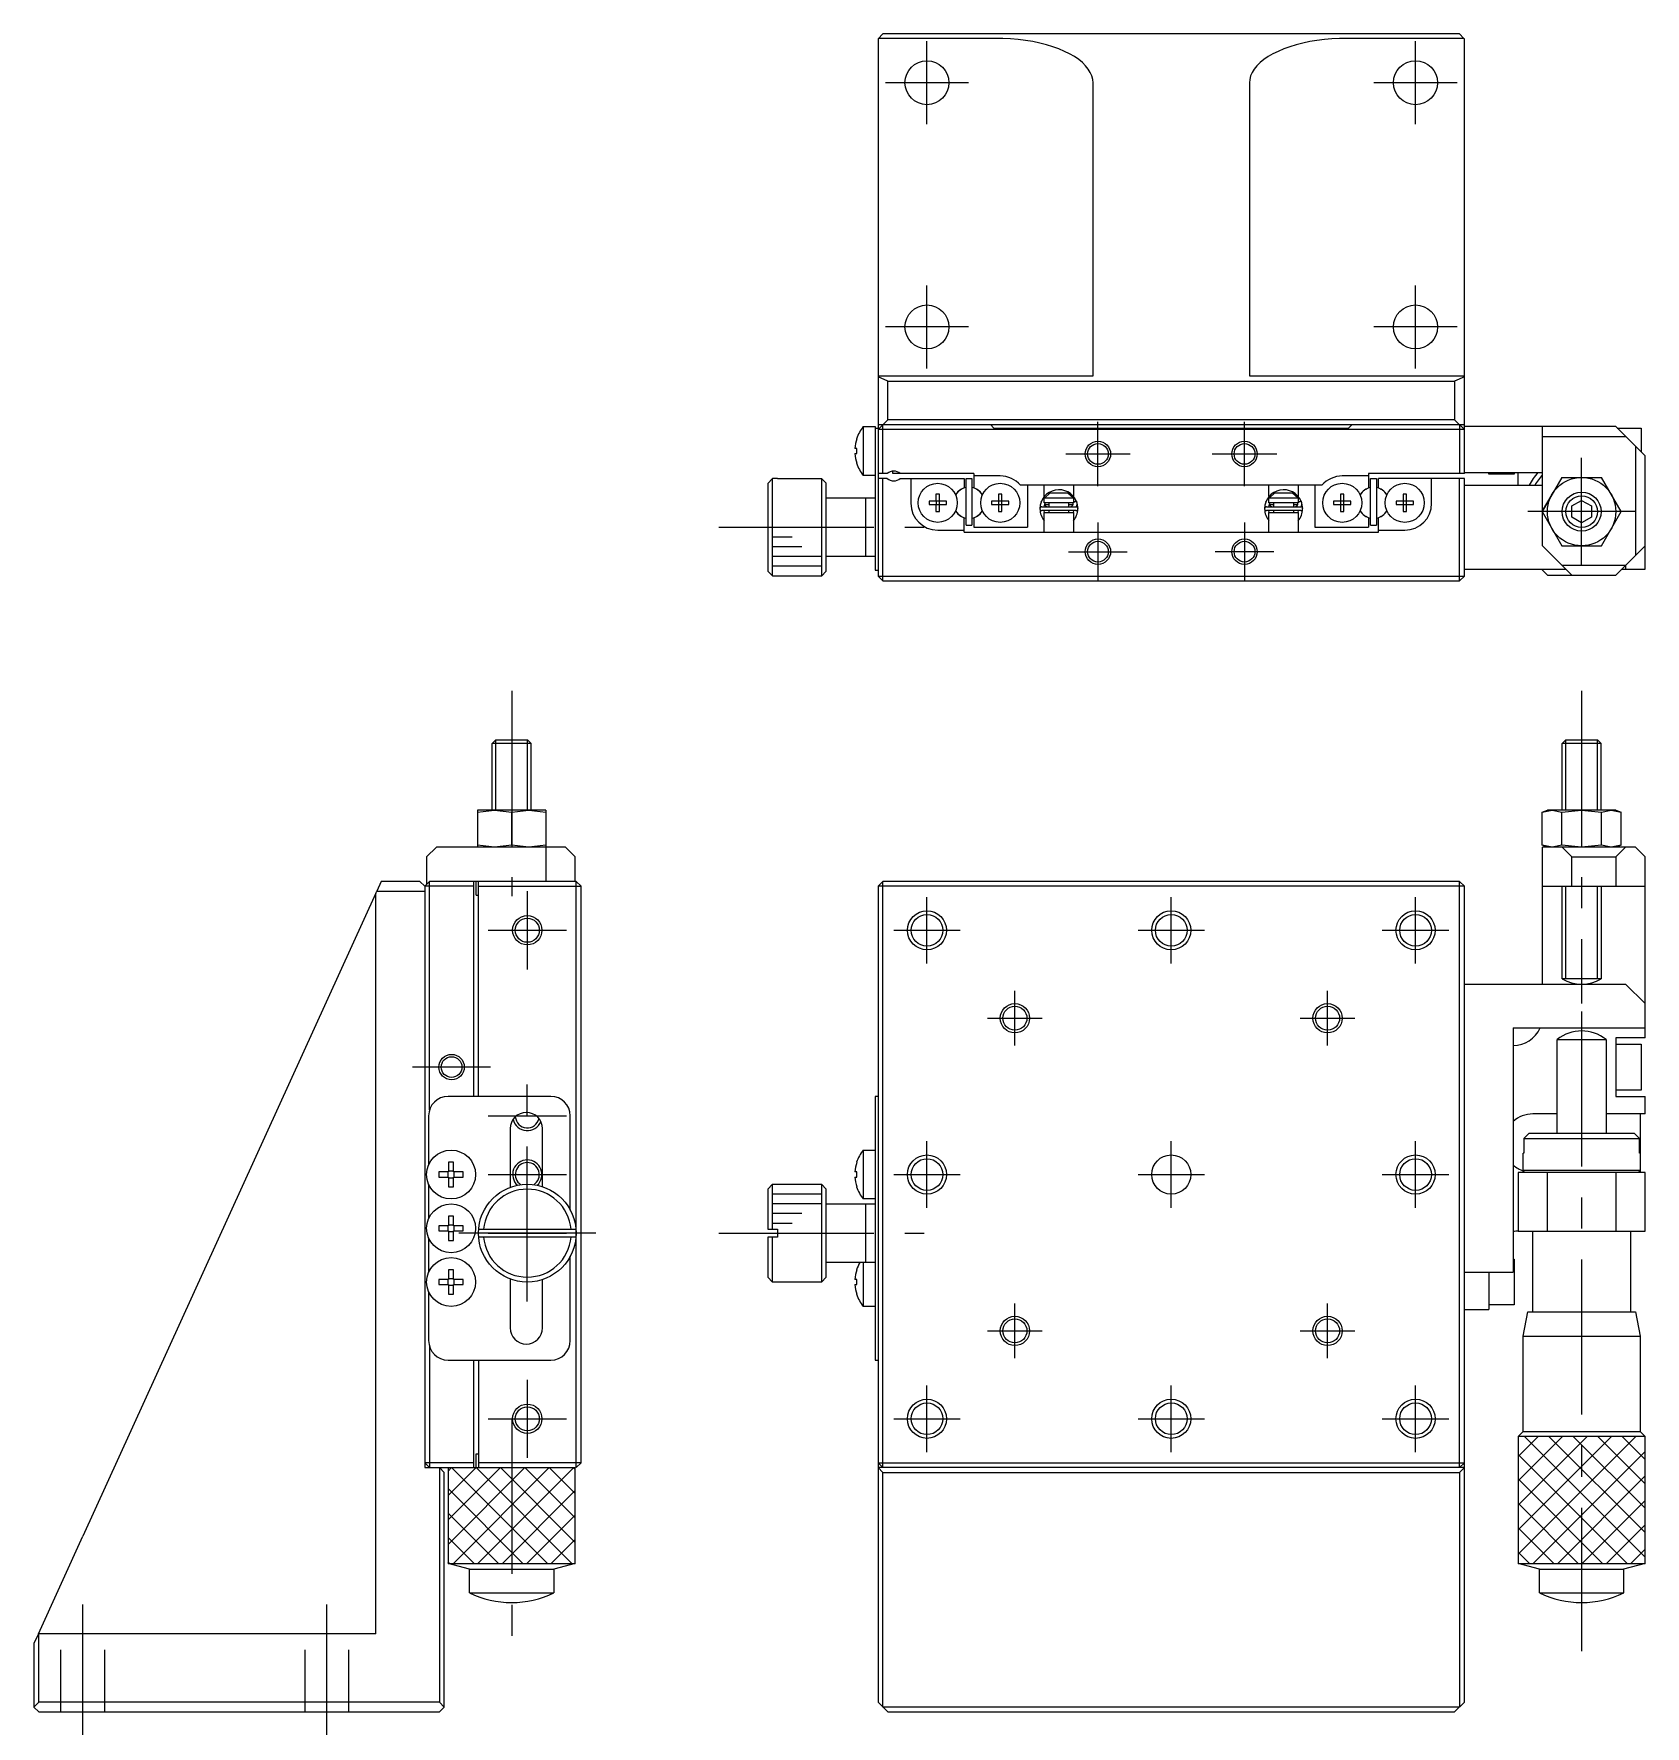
# Model space of a CAD drawing. Extents: x 0 to 363, y -8 to 254.
# Drawn here: x 0 to 164.9, y 80.8 to 254 of the extents above; entities that cross this region are included whole.
import ezdxf

# ---------------------------------------------------------------- set-up
doc = ezdxf.new("R2010")
doc.units = 0
doc.header["$LTSCALE"] = 0.5
doc.linetypes.add('CENTER', pattern=[50.8, 31.75, -6.35, 6.35, -6.35])
doc.linetypes.add('DASHED', pattern=[19.05, 12.7, -6.35])
for name, color, linetype in [('MSM_CENTER', 1, 'CENTER'), ('MSM_CONTINUOUS', 7, 'CONTINUOUS'), ('MSM_DASHED', 4, 'DASHED'), ('MSM_NARROW', 5, 'CONTINUOUS')]:
    doc.layers.add(name, color=color, linetype=linetype)

msp = doc.modelspace()

# ---------------------------------------------------------------- linework, layer by layer
at = {"layer": 'MSM_CENTER'}
for p, q in [((91.4, 244.75), (91.4, 253.25)), ((141.4, 244.75), (141.4, 253.25)), ((95.65, 249), (87.15, 249)), ((145.65, 249), (137.15, 249)), ((91.4, 219.75), (91.4, 228.25)), ((141.4, 219.75), (141.4, 228.25)), ((95.65, 224), (87.15, 224)), ((145.65, 224), (137.15, 224)), ((108.9, 207.7), (108.9, 214.3)), ((123.9, 207.7), (123.9, 214.3)), ((105.6, 211), (112.2, 211)), ((120.6, 211), (127.2, 211)), ((158.4, 199.6), (158.4, 210.6)), ((163.9, 205.1), (152.9, 205.1)), ((70.1, 203.5), (91.1, 203.5)), ((108.9, 204), (108.9, 198)), ((123.9, 204), (123.9, 198)), ((105.9, 201), (111.9, 201)), ((126.9, 201), (120.9, 201)), ((48.9, 186.75), (48.9, 165.75)), ((158.4, 186.75), (158.4, 154.75)), ((50.5, 166.25), (50.5, 158.25)), ((91.4, 158.85), (91.4, 165.65)), ((116.4, 158.85), (116.4, 165.65)), ((141.4, 158.85), (141.4, 165.65)), ((46.5, 162.25), (54.5, 162.25)), ((88, 162.25), (94.8, 162.25)), ((113, 162.25), (119.8, 162.25)), ((138, 162.25), (144.8, 162.25)), ((100.4, 150.45), (100.4, 156.05)), ((132.4, 150.45), (132.4, 156.05)), ((97.6, 153.25), (103.2, 153.25)), ((129.6, 153.25), (135.2, 153.25)), ((158.4, 153.95), (158.4, 88.45)), ((46.75, 148.25), (38.75, 148.25)), ((50.5, 124.25), (50.5, 147.25)), ((46.5, 143.25), (54.5, 143.25)), ((91.4, 133.85), (91.4, 140.65)), ((116.4, 133.85), (116.4, 140.65)), ((141.4, 133.85), (141.4, 140.65)), ((46.5, 137.25), (54.5, 137.25)), ((88, 137.25), (94.8, 137.25)), ((113, 137.25), (119.8, 137.25)), ((138, 137.25), (144.8, 137.25)), ((57.5, 131.25), (43.5, 131.25)), ((46.5, 131.25), (54.5, 131.25)), ((70.1, 131.25), (91.1, 131.25)), ((100.4, 118.45), (100.4, 124.05)), ((132.4, 118.45), (132.4, 124.05)), ((97.6, 121.25), (103.2, 121.25)), ((129.6, 121.25), (135.2, 121.25)), ((50.5, 116.25), (50.5, 108.25)), ((91.4, 108.85), (91.4, 115.65)), ((116.4, 108.85), (116.4, 115.65)), ((141.4, 108.85), (141.4, 115.65)), ((46.5, 112.25), (54.5, 112.25)), ((48.9, 112.25), (48.9, 88.45)), ((88, 112.25), (94.8, 112.25)), ((113, 112.25), (119.8, 112.25)), ((138, 112.25), (144.8, 112.25)), ((5, 79.25), (5, 93.25)), ((30, 79.25), (30, 93.25))]:
    msp.add_line(p, q, dxfattribs=at)
at = {"layer": 'MSM_CONTINUOUS'}
for p, q in [((86.4, 253.5), (86.9, 254)), ((86.4, 253.5), (86.4, 198.5)), ((98.4, 253.54), (86.44, 253.54)), ((145.9, 254), (86.9, 254)), ((99.18, 253.53), (98.4, 253.54)), ((99.96, 253.49), (99.18, 253.53)), ((100.73, 253.42), (99.96, 253.49)), ((101.49, 253.32), (100.73, 253.42)), ((102.23, 253.2), (101.49, 253.32)), ((102.94, 253.05), (102.23, 253.2)), ((103.62, 252.87), (102.94, 253.05)), ((129.86, 253.05), (129.18, 252.87)), ((130.57, 253.2), (129.86, 253.05)), ((131.31, 253.32), (130.57, 253.2)), ((132.07, 253.42), (131.31, 253.32)), ((132.84, 253.49), (132.07, 253.42)), ((133.62, 253.53), (132.84, 253.49)), ((134.4, 253.54), (133.62, 253.53)), ((146.36, 253.54), (134.4, 253.54)), ((145.9, 254), (146.36, 253.54)), ((146.36, 253.54), (146.4, 253.5)), ((146.4, 209), (146.4, 253.5)), ((104.28, 252.67), (103.62, 252.87)), ((104.89, 252.45), (104.28, 252.67)), ((105.47, 252.21), (104.89, 252.45)), ((106, 251.95), (105.47, 252.21)), ((106.49, 251.67), (106, 251.95)), ((106.93, 251.37), (106.49, 251.67)), ((107.31, 251.06), (106.93, 251.37)), ((125.87, 251.37), (125.49, 251.06)), ((126.31, 251.67), (125.87, 251.37)), ((126.8, 251.95), (126.31, 251.67)), ((127.33, 252.21), (126.8, 251.95)), ((127.91, 252.45), (127.33, 252.21)), ((128.52, 252.67), (127.91, 252.45)), ((129.18, 252.87), (128.52, 252.67)), ((107.64, 250.73), (107.31, 251.06)), ((107.91, 250.4), (107.64, 250.73)), ((108.12, 250.05), (107.91, 250.4)), ((108.28, 249.7), (108.12, 250.05)), ((108.37, 249.34), (108.28, 249.7)), ((124.52, 249.7), (124.43, 249.34)), ((124.68, 250.05), (124.52, 249.7)), ((124.89, 250.4), (124.68, 250.05)), ((125.16, 250.73), (124.89, 250.4)), ((125.49, 251.06), (125.16, 250.73)), ((108.4, 248.99), (108.37, 249.34)), ((108.4, 219), (108.4, 248.99)), ((124.43, 249.34), (124.4, 248.99)), ((124.4, 248.99), (124.4, 219)), ((86.4, 219), (108.4, 219)), ((87.4, 218.45), (86.4, 218.91)), ((87.4, 218.45), (145.4, 218.45)), ((87.4, 214.5), (87.4, 218.45)), ((124.4, 219), (146.4, 219)), ((146.4, 218.91), (145.4, 218.45)), ((145.4, 218.45), (145.4, 214.5)), ((84.88, 213.8), (84.88, 208.8)), ((84.88, 213.8), (86.1, 213.8)), ((86.1, 213.8), (86.1, 199.1)), ((86.4, 213.6), (86.1, 213.6)), ((86.4, 213.5), (87.4, 214.5)), ((86.4, 214), (146.4, 214)), ((146.4, 213.5), (86.4, 213.5)), ((86.9, 209), (86.9, 214)), ((145.4, 214.5), (87.4, 214.5)), ((97.9, 214), (98.25, 213.65)), ((98.25, 213.65), (134.55, 213.65)), ((134.55, 213.65), (134.9, 214)), ((146.4, 213.5), (145.4, 214.5)), ((145.9, 214), (145.9, 209)), ((161.9, 213.8), (146.4, 213.8)), ((154.4, 205.17), (154.4, 213.8)), ((161.9, 213.8), (164.9, 210.8)), ((162.05, 213.65), (164.5, 213.65)), ((164.5, 213.65), (164.5, 211.2)), ((84.21, 211.56), (84.02, 211.56)), ((84.21, 212.55), (84.2, 212.55)), ((84.21, 211.04), (84.21, 211.56)), ((154.4, 212.8), (162.9, 212.8)), ((163.9, 211.8), (163.9, 200.6)), ((84.02, 211.04), (84.21, 211.04)), ((84.2, 210.05), (84.21, 210.05)), ((164.9, 199.2), (164.9, 210.8)), ((75.6, 208.48), (75.1, 207.98)), ((75.1, 207.98), (75.1, 199.02)), ((75.6, 198.52), (75.6, 208.48)), ((76.1, 208.48), (75.6, 208.48)), ((76.1, 208.5), (76.1, 208.48)), ((76.1, 208.5), (80.6, 208.5)), ((80.6, 208.5), (80.6, 198.5)), ((80.6, 208.5), (81.1, 208)), ((81.1, 199), (81.1, 208)), ((86.1, 208.8), (84.88, 208.8)), ((87.34, 209), (86.4, 209)), ((87.34, 208.5), (86.4, 208.5)), ((86.9, 198), (86.9, 208.5)), ((87.9, 209), (87.9, 209.24)), ((88.66, 209), (87.9, 209)), ((96.2, 209), (88.66, 209)), ((88.66, 208.5), (95.2, 208.5)), ((89.75, 208.5), (89.75, 205.95)), ((95.2, 208.5), (95.2, 207.55)), ((95.4, 203.7), (95.4, 208.5)), ((95.4, 208.5), (96, 208.5)), ((96, 208.5), (96, 203.7)), ((96.2, 209), (96.2, 207.55)), ((98.9, 208.75), (96.2, 208.75)), ((136.6, 208.75), (133.9, 208.75)), ((146.4, 209), (136.6, 209)), ((136.6, 209), (136.6, 207.55)), ((136.8, 203.7), (136.8, 208.5)), ((136.8, 208.5), (137.4, 208.5)), ((137.4, 208.5), (137.4, 203.7)), ((137.6, 207.55), (137.6, 208.5)), ((146.4, 208.5), (137.6, 208.5)), ((143.05, 205.95), (143.05, 208.5)), ((145.9, 198), (145.9, 208.5)), ((146.4, 209.1), (154.4, 209.1)), ((146.4, 198.5), (146.4, 208.5)), ((148.9, 208.95), (148.9, 209.1)), ((151.5, 208.95), (148.9, 208.95)), ((151.5, 209.1), (151.5, 208.95)), ((151.9, 207.8), (151.9, 209.1)), ((156.38, 208.6), (154.36, 205.1)), ((156.38, 208.6), (160.42, 208.6)), ((162.44, 205.1), (160.42, 208.6)), ((81.1, 206.5), (86.1, 206.5)), ((85.1, 206.5), (85.1, 200.5)), ((91.61, 206.18), (91.61, 205.82)), ((92.32, 206.18), (91.61, 206.18)), ((92.68, 206.89), (92.32, 206.89)), ((92.32, 206.89), (92.32, 206.18)), ((92.33, 206.17), (92.32, 206.18)), ((92.67, 206.17), (92.33, 206.17)), ((92.33, 206.17), (92.33, 205.83)), ((92.67, 206.17), (92.68, 206.18)), ((92.67, 205.83), (92.67, 206.17)), ((92.68, 206.18), (92.68, 206.89)), ((93.39, 206.18), (92.68, 206.18)), ((93.39, 205.82), (93.39, 206.18)), ((95.2, 207.55), (94.94, 207.4)), ((96.46, 207.4), (96.2, 207.55)), ((98.01, 206.18), (98.01, 205.82)), ((98.72, 206.18), (98.01, 206.18)), ((99.08, 206.89), (98.72, 206.89)), ((98.72, 206.89), (98.72, 206.18)), ((98.73, 206.17), (98.72, 206.18)), ((98.73, 206.17), (98.73, 205.83)), ((99.07, 206.17), (98.73, 206.17)), ((99.07, 206.17), (99.08, 206.18)), ((99.07, 205.83), (99.07, 206.17)), ((99.08, 206.18), (99.08, 206.89)), ((99.79, 206.18), (99.08, 206.18)), ((99.79, 205.82), (99.79, 206.18)), ((131.82, 207.8), (100.98, 207.8)), ((101.7, 207.8), (101.7, 203.5)), ((103.09, 206.11), (103.11, 206.16)), ((103.12, 206.17), (103.12, 206.17)), ((103.4, 206.64), (103.4, 207.8)), ((103.4, 206.5), (106.4, 206.5)), ((103.4, 206), (103.4, 206.5)), ((103.98, 207), (103.45, 206.5)), ((105.82, 207), (103.98, 207)), ((106.35, 206.5), (105.82, 207)), ((106.4, 207.8), (106.4, 206.64)), ((106.4, 206.5), (106.4, 206)), ((106.68, 206.17), (106.46, 206.11)), ((106.51, 206.12), (106.52, 206.12)), ((106.52, 206.12), (106.54, 206.13)), ((106.54, 206.13), (106.55, 206.13)), ((106.55, 206.13), (106.57, 206.14)), ((106.57, 206.14), (106.58, 206.14)), ((106.58, 206.14), (106.59, 206.15)), ((106.59, 206.15), (106.61, 206.15)), ((106.61, 206.15), (106.62, 206.16)), ((106.62, 206.16), (106.63, 206.16)), ((106.63, 206.16), (106.64, 206.16)), ((106.64, 206.16), (106.65, 206.16)), ((106.65, 206.16), (106.66, 206.17)), ((106.66, 206.17), (106.67, 206.17)), ((106.67, 206.19), (106.68, 206.17)), ((106.67, 206.17), (106.67, 206.17)), ((106.67, 206.17), (106.68, 206.17)), ((106.68, 206.17), (106.68, 206.17)), ((106.68, 206.17), (106.69, 206.17)), ((106.68, 206.17), (106.68, 206.17)), ((106.69, 206.17), (106.69, 206.16)), ((106.69, 206.16), (106.7, 206.13)), ((106.7, 206.13), (106.71, 206.1)), ((126.09, 206.11), (126.11, 206.16)), ((126.12, 206.17), (126.12, 206.17)), ((126.4, 206.64), (126.4, 207.8)), ((126.4, 206.5), (129.4, 206.5)), ((126.4, 206), (126.4, 206.5)), ((126.98, 207), (126.45, 206.5)), ((128.82, 207), (126.98, 207)), ((129.35, 206.5), (128.82, 207)), ((129.4, 207.8), (129.4, 206.64)), ((129.4, 206.5), (129.4, 206)), ((129.68, 206.17), (129.46, 206.11)), ((129.51, 206.12), (129.52, 206.12)), ((129.52, 206.12), (129.54, 206.13)), ((129.54, 206.13), (129.55, 206.13)), ((129.55, 206.13), (129.57, 206.14)), ((129.57, 206.14), (129.58, 206.14)), ((129.58, 206.14), (129.59, 206.15)), ((129.59, 206.15), (129.61, 206.15)), ((129.61, 206.15), (129.62, 206.16)), ((129.62, 206.16), (129.63, 206.16)), ((129.63, 206.16), (129.64, 206.16)), ((129.64, 206.16), (129.65, 206.16)), ((129.65, 206.16), (129.66, 206.17)), ((129.66, 206.17), (129.67, 206.17)), ((129.67, 206.19), (129.69, 206.17)), ((129.67, 206.17), (129.67, 206.17)), ((129.67, 206.17), (129.68, 206.17)), ((129.68, 206.17), (129.68, 206.17)), ((129.68, 206.17), (129.69, 206.17)), ((129.68, 206.17), (129.68, 206.17)), ((129.69, 206.17), (129.69, 206.16)), ((129.69, 206.16), (129.7, 206.13)), ((129.7, 206.13), (129.71, 206.1)), ((131.1, 207.8), (131.1, 203.5)), ((133.01, 206.18), (133.01, 205.82)), ((133.72, 206.18), (133.01, 206.18)), ((133.72, 206.89), (133.72, 206.18)), ((134.08, 206.89), (133.72, 206.89)), ((133.73, 206.17), (133.72, 206.18)), ((133.73, 206.17), (133.73, 205.83)), ((134.07, 206.17), (133.73, 206.17)), ((134.07, 206.17), (134.08, 206.18)), ((134.07, 205.83), (134.07, 206.17)), ((134.08, 206.18), (134.08, 206.89)), ((134.79, 206.18), (134.08, 206.18)), ((134.79, 205.82), (134.79, 206.18)), ((136.34, 207.4), (136.6, 207.55)), ((137.6, 207.55), (137.86, 207.4)), ((139.41, 206.18), (139.41, 205.82)), ((140.12, 206.18), (139.41, 206.18)), ((140.12, 206.89), (140.12, 206.18)), ((140.48, 206.89), (140.12, 206.89)), ((140.13, 206.17), (140.12, 206.18)), ((140.13, 206.17), (140.13, 205.83)), ((140.47, 206.17), (140.13, 206.17)), ((140.47, 206.17), (140.48, 206.18)), ((140.47, 205.83), (140.47, 206.17)), ((140.48, 206.18), (140.48, 206.89)), ((141.19, 206.18), (140.48, 206.18)), ((141.19, 205.82), (141.19, 206.18)), ((146.4, 207.8), (154.4, 207.8)), ((154.4, 205.17), (155.37, 206.85)), ((157.4, 205.68), (158.4, 206.25)), ((158.4, 206.25), (159.4, 205.68)), ((91.61, 205.82), (92.32, 205.82)), ((92.33, 205.83), (92.32, 205.82)), ((92.32, 205.82), (92.32, 205.11)), ((92.32, 205.11), (92.68, 205.11)), ((92.33, 205.83), (92.67, 205.83)), ((92.67, 205.83), (92.68, 205.82)), ((92.68, 205.11), (92.68, 205.82)), ((92.68, 205.82), (93.39, 205.82)), ((94.94, 204.6), (95.2, 204.45)), ((95.2, 203), (95.2, 204.45)), ((96.2, 204.45), (96.46, 204.6)), ((96.2, 204.45), (96.2, 203.5)), ((98.01, 205.82), (98.72, 205.82)), ((98.73, 205.83), (98.72, 205.82)), ((98.72, 205.82), (98.72, 205.11)), ((98.72, 205.11), (99.08, 205.11)), ((98.73, 205.83), (99.07, 205.83)), ((99.07, 205.83), (99.08, 205.82)), ((99.08, 205.82), (99.79, 205.82)), ((99.08, 205.11), (99.08, 205.82)), ((103.15, 205.59), (106.65, 205.59)), ((106.65, 205.2), (103.15, 205.2)), ((103.46, 206), (103.36, 205.59)), ((103.36, 205.2), (103.4, 205)), ((106.4, 206), (103.4, 206)), ((103.4, 205), (106.4, 205)), ((103.4, 203), (103.4, 205)), ((103.4, 205), (103.4, 204.99)), ((103.46, 205.97), (103.45, 205.95)), ((103.45, 205.95), (103.45, 205.94)), ((103.45, 205.94), (103.45, 205.92)), ((103.45, 205.92), (103.45, 205.91)), ((103.45, 205.91), (103.45, 205.89)), ((103.45, 205.89), (103.45, 205.88)), ((103.45, 205.88), (103.45, 205.86)), ((103.45, 205.86), (103.45, 205.85)), ((103.45, 205.85), (103.45, 205.83)), ((103.45, 205.83), (103.46, 205.82)), ((103.47, 206.01), (103.46, 206)), ((103.46, 206), (103.46, 205.98)), ((103.46, 205.98), (103.46, 205.97)), ((103.46, 205.82), (103.46, 205.8)), ((103.9, 205.8), (103.46, 205.8)), ((103.46, 205.8), (103.47, 205.79)), ((103.47, 205.79), (103.47, 205.78)), ((103.47, 205.78), (103.48, 205.76)), ((103.48, 205.76), (103.48, 205.75)), ((103.48, 205.75), (103.49, 205.74)), ((103.49, 205.74), (103.5, 205.72)), ((103.5, 205.72), (103.51, 205.71)), ((103.51, 205.71), (103.52, 205.7)), ((103.52, 205.7), (103.53, 205.69)), ((103.53, 205.69), (103.54, 205.68)), ((103.54, 205.68), (103.55, 205.67)), ((103.55, 205.67), (103.56, 205.66)), ((103.56, 205.66), (103.58, 205.65)), ((103.58, 205.65), (103.59, 205.64)), ((103.59, 205.64), (103.6, 205.63)), ((103.6, 205.63), (103.61, 205.63)), ((103.61, 205.63), (103.63, 205.62)), ((103.63, 205.62), (103.64, 205.62)), ((103.64, 205.62), (103.66, 205.61)), ((103.66, 205.61), (103.67, 205.61)), ((103.67, 205.61), (103.69, 205.6)), ((103.69, 205.6), (103.7, 205.6)), ((103.7, 205.6), (103.71, 205.6)), ((103.71, 205.6), (103.73, 205.6)), ((103.73, 205.6), (103.74, 205.59)), ((103.74, 205.59), (103.75, 205.59)), ((103.9, 205.59), (103.9, 206)), ((103.9, 205), (103.9, 205.2)), ((105.9, 206), (105.9, 205.59)), ((106.34, 205.8), (105.9, 205.8)), ((105.9, 205.2), (105.9, 205)), ((106.05, 205.59), (106.06, 205.6)), ((106.06, 205.6), (106.08, 205.6)), ((106.08, 205.6), (106.09, 205.6)), ((106.09, 205.6), (106.11, 205.6)), ((106.11, 205.6), (106.12, 205.6)), ((106.12, 205.6), (106.14, 205.61)), ((106.14, 205.61), (106.15, 205.61)), ((106.15, 205.61), (106.16, 205.62)), ((106.16, 205.62), (106.18, 205.62)), ((106.18, 205.62), (106.19, 205.63)), ((106.19, 205.63), (106.21, 205.64)), ((106.21, 205.64), (106.22, 205.65)), ((106.22, 205.65), (106.23, 205.65)), ((106.23, 205.65), (106.24, 205.66)), ((106.24, 205.66), (106.25, 205.67)), ((106.25, 205.67), (106.26, 205.68)), ((106.26, 205.68), (106.27, 205.69)), ((106.27, 205.69), (106.28, 205.71)), ((106.28, 205.71), (106.29, 205.72)), ((106.29, 205.72), (106.3, 205.73)), ((106.3, 205.73), (106.31, 205.74)), ((106.31, 205.74), (106.32, 205.76)), ((106.32, 205.76), (106.33, 205.77)), ((106.33, 206), (106.33, 206.01)), ((106.34, 205.99), (106.33, 206)), ((106.33, 205.78), (106.34, 205.8)), ((106.33, 205.77), (106.33, 205.78)), ((106.34, 205.97), (106.34, 205.99)), ((106.35, 205.96), (106.34, 205.97)), ((106.34, 205.81), (106.35, 205.83)), ((106.34, 205.8), (106.34, 205.81)), ((106.35, 205.94), (106.35, 205.96)), ((106.35, 205.93), (106.35, 205.94)), ((106.35, 205.92), (106.35, 205.93)), ((106.35, 205.9), (106.35, 205.92)), ((106.35, 205.88), (106.35, 205.9)), ((106.35, 205.87), (106.35, 205.88)), ((106.35, 205.85), (106.35, 205.87)), ((106.35, 205.84), (106.35, 205.85)), ((106.35, 205.83), (106.35, 205.84)), ((106.46, 206.11), (106.4, 206.08)), ((106.4, 206.06), (106.41, 206.07)), ((106.4, 205), (106.44, 205.2)), ((106.4, 205), (106.4, 203)), ((106.4, 204.99), (106.4, 205)), ((106.41, 206.07), (106.42, 206.08)), ((106.42, 206.08), (106.44, 206.08)), ((106.44, 206.08), (106.45, 206.09)), ((106.45, 206.09), (106.47, 206.1)), ((106.47, 206.1), (106.48, 206.1)), ((106.48, 206.1), (106.49, 206.11)), ((106.49, 206.11), (106.51, 206.12)), ((106.68, 205.6), (106.67, 205.59)), ((106.69, 205.63), (106.68, 205.6)), ((106.7, 205.66), (106.69, 205.63)), ((106.71, 205.7), (106.7, 205.66)), ((106.71, 206.12), (106.84, 205.43)), ((106.71, 206.1), (106.72, 206.07)), ((106.72, 205.73), (106.71, 205.7)), ((106.72, 206.07), (106.73, 206.04)), ((106.73, 205.76), (106.72, 205.73)), ((106.73, 206.04), (106.74, 206)), ((106.74, 205.8), (106.73, 205.76)), ((106.74, 206), (106.74, 205.97)), ((106.74, 205.97), (106.74, 205.93)), ((106.74, 205.93), (106.74, 205.9)), ((106.74, 205.9), (106.74, 205.87)), ((106.74, 205.87), (106.74, 205.83)), ((106.74, 205.83), (106.74, 205.8)), ((126.15, 205.59), (129.65, 205.59)), ((129.65, 205.2), (126.15, 205.2)), ((126.46, 206), (126.36, 205.59)), ((126.36, 205.2), (126.4, 205)), ((129.4, 206), (126.4, 206)), ((126.4, 205), (129.4, 205)), ((126.4, 203), (126.4, 205)), ((126.4, 205), (126.4, 204.99)), ((126.46, 205.97), (126.45, 205.95)), ((126.45, 205.95), (126.45, 205.94)), ((126.45, 205.94), (126.45, 205.92)), ((126.45, 205.92), (126.45, 205.91)), ((126.45, 205.91), (126.45, 205.89)), ((126.45, 205.89), (126.45, 205.88)), ((126.45, 205.88), (126.45, 205.86)), ((126.45, 205.86), (126.45, 205.85)), ((126.45, 205.85), (126.45, 205.83)), ((126.45, 205.83), (126.46, 205.82)), ((126.47, 206.01), (126.46, 206)), ((126.46, 206), (126.46, 205.98)), ((126.46, 205.98), (126.46, 205.97)), ((126.46, 205.82), (126.46, 205.8)), ((126.9, 205.8), (126.46, 205.8)), ((126.46, 205.8), (126.47, 205.79)), ((126.47, 205.79), (126.47, 205.78)), ((126.47, 205.78), (126.48, 205.76)), ((126.48, 205.76), (126.48, 205.75)), ((126.48, 205.75), (126.49, 205.74)), ((126.49, 205.74), (126.5, 205.72)), ((126.5, 205.72), (126.51, 205.71)), ((126.51, 205.71), (126.52, 205.7)), ((126.52, 205.7), (126.53, 205.69)), ((126.53, 205.69), (126.54, 205.68)), ((126.54, 205.68), (126.55, 205.67)), ((126.55, 205.67), (126.56, 205.66)), ((126.56, 205.66), (126.58, 205.65)), ((126.58, 205.65), (126.59, 205.64)), ((126.59, 205.64), (126.6, 205.63)), ((126.6, 205.63), (126.61, 205.63)), ((126.61, 205.63), (126.63, 205.62)), ((126.63, 205.62), (126.64, 205.62)), ((126.64, 205.62), (126.66, 205.61)), ((126.66, 205.61), (126.67, 205.61)), ((126.67, 205.61), (126.69, 205.6)), ((126.69, 205.6), (126.7, 205.6)), ((126.7, 205.6), (126.71, 205.6)), ((126.71, 205.6), (126.73, 205.6)), ((126.73, 205.6), (126.74, 205.59)), ((126.74, 205.59), (126.75, 205.59)), ((126.9, 205.59), (126.9, 206)), ((126.9, 205), (126.9, 205.2)), ((128.9, 206), (128.9, 205.59)), ((129.34, 205.8), (128.9, 205.8)), ((128.9, 205.2), (128.9, 205)), ((129.05, 205.59), (129.06, 205.6)), ((129.06, 205.6), (129.08, 205.6)), ((129.08, 205.6), (129.09, 205.6)), ((129.09, 205.6), (129.11, 205.6)), ((129.11, 205.6), (129.12, 205.6)), ((129.12, 205.6), (129.14, 205.61)), ((129.14, 205.61), (129.15, 205.61)), ((129.15, 205.61), (129.16, 205.62)), ((129.16, 205.62), (129.18, 205.62)), ((129.18, 205.62), (129.19, 205.63)), ((129.19, 205.63), (129.21, 205.64)), ((129.21, 205.64), (129.22, 205.65)), ((129.22, 205.65), (129.23, 205.65)), ((129.23, 205.65), (129.24, 205.66)), ((129.24, 205.66), (129.25, 205.67)), ((129.25, 205.67), (129.26, 205.68)), ((129.26, 205.68), (129.27, 205.69)), ((129.27, 205.69), (129.28, 205.71)), ((129.28, 205.71), (129.29, 205.72)), ((129.29, 205.72), (129.3, 205.73)), ((129.3, 205.73), (129.31, 205.74)), ((129.31, 205.74), (129.32, 205.76)), ((129.32, 205.76), (129.33, 205.77)), ((129.33, 206), (129.33, 206.01)), ((129.34, 205.99), (129.33, 206)), ((129.33, 205.78), (129.34, 205.8)), ((129.33, 205.77), (129.33, 205.78)), ((129.34, 205.97), (129.34, 205.99)), ((129.35, 205.96), (129.34, 205.97)), ((129.34, 205.81), (129.35, 205.83)), ((129.34, 205.8), (129.34, 205.81)), ((129.35, 205.94), (129.35, 205.96)), ((129.35, 205.93), (129.35, 205.94)), ((129.35, 205.92), (129.35, 205.93)), ((129.35, 205.9), (129.35, 205.92)), ((129.35, 205.88), (129.35, 205.9)), ((129.35, 205.87), (129.35, 205.88)), ((129.35, 205.85), (129.35, 205.87)), ((129.35, 205.84), (129.35, 205.85)), ((129.35, 205.83), (129.35, 205.84)), ((129.46, 206.11), (129.4, 206.08)), ((129.4, 206.06), (129.41, 206.07)), ((129.4, 205), (129.44, 205.2)), ((129.4, 205), (129.4, 203)), ((129.4, 204.99), (129.4, 205)), ((129.41, 206.07), (129.42, 206.08)), ((129.42, 206.08), (129.44, 206.08)), ((129.44, 206.08), (129.45, 206.09)), ((129.45, 206.09), (129.47, 206.1)), ((129.47, 206.1), (129.48, 206.1)), ((129.48, 206.1), (129.49, 206.11)), ((129.49, 206.11), (129.51, 206.12)), ((129.68, 205.6), (129.67, 205.59)), ((129.69, 205.63), (129.68, 205.6)), ((129.7, 205.66), (129.69, 205.63)), ((129.71, 205.7), (129.7, 205.66)), ((129.71, 206.12), (129.84, 205.43)), ((129.71, 206.1), (129.72, 206.07)), ((129.72, 205.73), (129.71, 205.7)), ((129.72, 206.07), (129.73, 206.04)), ((129.73, 205.76), (129.72, 205.73)), ((129.73, 206.04), (129.74, 206)), ((129.74, 205.8), (129.73, 205.76)), ((129.74, 206), (129.74, 205.97)), ((129.74, 205.97), (129.74, 205.93)), ((129.74, 205.93), (129.74, 205.9)), ((129.74, 205.9), (129.74, 205.87)), ((129.74, 205.87), (129.74, 205.83)), ((129.74, 205.83), (129.74, 205.8)), ((133.01, 205.82), (133.72, 205.82)), ((133.73, 205.83), (133.72, 205.82)), ((133.72, 205.82), (133.72, 205.11)), ((133.72, 205.11), (134.08, 205.11)), ((133.73, 205.83), (134.07, 205.83)), ((134.07, 205.83), (134.08, 205.82)), ((134.08, 205.82), (134.79, 205.82)), ((134.08, 205.11), (134.08, 205.82)), ((136.6, 204.45), (136.34, 204.6)), ((136.6, 204.45), (136.6, 203.5)), ((137.86, 204.6), (137.6, 204.45)), ((137.6, 203), (137.6, 204.45)), ((139.41, 205.82), (140.12, 205.82)), ((140.13, 205.83), (140.12, 205.82)), ((140.12, 205.82), (140.12, 205.11)), ((140.12, 205.11), (140.48, 205.11)), ((140.13, 205.83), (140.47, 205.83)), ((140.47, 205.83), (140.48, 205.82)), ((140.48, 205.82), (141.19, 205.82)), ((140.48, 205.11), (140.48, 205.82)), ((154.36, 205.1), (154.4, 205.17)), ((154.36, 205.1), (156.38, 201.6)), ((154.4, 201.6), (154.4, 205.03)), ((157.4, 204.52), (157.4, 205.68)), ((158.4, 203.95), (157.4, 204.52)), ((159.4, 204.52), (158.4, 203.95)), ((159.4, 205.68), (159.4, 204.52)), ((160.42, 201.6), (162.44, 205.1)), ((92.5, 203.2), (95.2, 203.2)), ((95.2, 203), (137.6, 203)), ((95.4, 203.7), (96, 203.7)), ((96.2, 203.5), (101.7, 203.5)), ((131.1, 203.5), (136.6, 203.5)), ((136.8, 203.7), (137.4, 203.7)), ((137.6, 203.2), (140.3, 203.2)), ((157.4, 198.6), (154.4, 201.6)), ((156.38, 201.6), (160.42, 201.6)), ((164.9, 201.6), (161.9, 198.6)), ((86.1, 200.5), (81.1, 200.5)), ((146.4, 199.2), (156.8, 199.2)), ((154.9, 198.6), (154.3, 199.2)), ((162.9, 199.6), (156.4, 199.6)), ((162.5, 199.2), (164.9, 199.2)), ((162.9, 199.6), (162.9, 199.2)), ((75.1, 199.02), (75.6, 198.52)), ((75.6, 198.52), (76.1, 198.52)), ((76.1, 198.52), (76.1, 198.5)), ((80.6, 198.5), (76.1, 198.5)), ((81.1, 199), (80.6, 198.5)), ((86.1, 199.1), (86.4, 199.1)), ((86.4, 198.5), (146.4, 198.5)), ((86.9, 198), (86.4, 198.5)), ((86.9, 198), (145.9, 198)), ((145.9, 198), (146.4, 198.5)), ((154.9, 198.6), (161.9, 198.6)), ((46.9, 181.37), (47.28, 181.75)), ((50.9, 181.37), (46.9, 181.37)), ((46.9, 174.55), (46.9, 181.37)), ((47.28, 181.75), (50.52, 181.75)), ((50.9, 181.37), (50.52, 181.75)), ((50.9, 174.55), (50.9, 181.37)), ((156.4, 181.37), (156.78, 181.75)), ((160.4, 181.37), (156.4, 181.37)), ((156.4, 174.55), (156.4, 181.37)), ((156.78, 181.75), (160.02, 181.75)), ((160.4, 181.37), (160.02, 181.75)), ((160.4, 174.55), (160.4, 181.37)), ((45.4, 174.35), (47.15, 174.55)), ((52.4, 174.55), (45.4, 174.55)), ((45.4, 174.55), (45.4, 170.75)), ((47.15, 174.55), (48.9, 174.35)), ((48.9, 174.35), (50.65, 174.55)), ((48.9, 170.95), (48.9, 174.35)), ((50.65, 174.55), (52.4, 174.35)), ((52.4, 174.55), (52.4, 167.25)), ((154.36, 174.35), (155.37, 174.55)), ((154.36, 174.35), (154.9, 174.55)), ((154.36, 170.95), (154.36, 174.35)), ((161.9, 174.55), (154.9, 174.55)), ((155.37, 174.55), (156.38, 174.35)), ((156.38, 174.35), (158.4, 174.55)), ((156.38, 170.95), (156.38, 174.35)), ((158.4, 174.55), (160.42, 174.35)), ((160.42, 174.35), (161.43, 174.55)), ((160.42, 170.95), (160.42, 174.35)), ((161.43, 174.55), (162.44, 174.35)), ((161.9, 174.55), (162.44, 174.35)), ((162.44, 170.95), (162.44, 174.35)), ((40.2, 169.75), (41.2, 170.75)), ((40.2, 169.75), (40.2, 166.95)), ((54.4, 170.75), (41.2, 170.75)), ((47.15, 170.75), (45.4, 170.95)), ((48.9, 170.95), (47.15, 170.75)), ((50.65, 170.75), (48.9, 170.95)), ((52.4, 170.95), (50.65, 170.75)), ((55.4, 169.75), (54.4, 170.75)), ((55.4, 167.25), (55.4, 169.75)), ((155.37, 170.75), (154.36, 170.95)), ((154.9, 170.75), (154.36, 170.95)), ((163.9, 170.75), (154.4, 170.75)), ((154.4, 156.75), (154.4, 170.75)), ((156.38, 170.95), (155.37, 170.75)), ((158.4, 170.75), (156.38, 170.95)), ((157.4, 169.75), (156.4, 170.75)), ((157.4, 166.75), (157.4, 169.75)), ((157.4, 169.75), (161.9, 169.75)), ((160.42, 170.95), (158.4, 170.75)), ((161.43, 170.75), (160.42, 170.95)), ((162.44, 170.95), (161.43, 170.75)), ((162.44, 170.95), (161.9, 170.75)), ((162.9, 170.75), (161.9, 169.75)), ((161.9, 169.75), (161.9, 166.75)), ((164.9, 169.75), (163.9, 170.75)), ((164.9, 151.25), (164.9, 169.75)), ((35.55, 167.25), (35.09, 166.25)), ((39.5, 167.25), (35.55, 167.25)), ((39.5, 167.25), (40, 166.75)), ((40.5, 167.25), (40, 166.75)), ((45, 166.75), (40, 166.75)), ((40, 166.75), (40, 107.25)), ((40.5, 143.87), (40.5, 167.25)), ((55.5, 167.25), (40.5, 167.25)), ((45, 167.25), (45, 145.25)), ((45.25, 165.85), (45.25, 167.25)), ((45.5, 145.25), (45.5, 167.25)), ((45.5, 166.75), (56, 166.75)), ((55.5, 107.25), (55.5, 167.25)), ((56, 166.75), (55.5, 167.25)), ((56, 107.75), (56, 166.75)), ((86.4, 166.75), (86.9, 167.25)), ((146.4, 166.75), (86.4, 166.75)), ((86.4, 166.75), (86.4, 83.25)), ((145.9, 167.25), (86.9, 167.25)), ((86.9, 107.25), (86.9, 167.25)), ((145.9, 167.25), (146.4, 166.75)), ((145.9, 107.25), (145.9, 167.25)), ((146.4, 83.25), (146.4, 166.75)), ((154.4, 166.75), (164.9, 166.75)), ((156.4, 157.29), (156.4, 166.75)), ((160.4, 166.75), (160.4, 157.29)), ((35, 166.05), (5.01, 100.25)), ((35, 166.05), (35.09, 166.25)), ((35, 90.25), (35, 166.05)), ((35.09, 166.25), (40, 166.25)), ((45.25, 165.85), (45.5, 165.85)), ((146.4, 156.75), (162.9, 156.75)), ((160.4, 157.29), (156.4, 157.29)), ((162.9, 156.75), (164.9, 154.75)), ((151.4, 152.25), (151.4, 127.25)), ((151.4, 152.25), (164.9, 152.25)), ((155.9, 151.07), (160.9, 151.07)), ((155.9, 141.45), (155.9, 151.07)), ((160.9, 151.07), (160.9, 141.45)), ((161.9, 151.25), (161.9, 145.25)), ((164.9, 151.25), (161.9, 151.25)), ((161.9, 150.6), (164.5, 150.6)), ((164.5, 150.6), (164.5, 145.9)), ((164.5, 145.9), (161.9, 145.9)), ((52.9, 145.25), (42.4, 145.25)), ((86.4, 145.25), (86.1, 145.25)), ((86.1, 145.25), (86.1, 118.25)), ((161.9, 145.25), (164.9, 145.25)), ((164.9, 143.45), (164.9, 145.25)), ((40.4, 143.25), (40.4, 138.23)), ((54.9, 133.62), (54.9, 143.25)), ((155.9, 143.45), (153.4, 143.45)), ((164.9, 143.45), (160.9, 143.45)), ((164.4, 143.45), (164.4, 137.45)), ((48.75, 141.95), (48.75, 135.93)), ((52.05, 136), (52.05, 141.95)), ((152.99, 141.45), (152.48, 140.95)), ((152.48, 140.95), (164.32, 140.95)), ((152.48, 140.95), (152.48, 139.45)), ((163.81, 141.45), (152.99, 141.45)), ((164.32, 140.95), (163.81, 141.45)), ((164.32, 139.45), (164.32, 140.95)), ((84.88, 139.75), (84.88, 134.75)), ((84.88, 139.75), (86.1, 139.75)), ((152.48, 139.45), (152.4, 139.45)), ((152.4, 137.65), (152.4, 139.45)), ((164.4, 139.45), (164.32, 139.45)), ((41.45, 137.51), (41.45, 136.99)), ((42.44, 137.51), (41.45, 137.51)), ((41.45, 136.99), (42.44, 136.99)), ((42.37, 137.51), (42.37, 136.99)), ((42.96, 138.5), (42.44, 138.5)), ((42.44, 138.5), (42.44, 137.51)), ((42.96, 137.58), (42.44, 137.58)), ((42.44, 136.99), (42.44, 136)), ((42.44, 136.92), (42.96, 136.92)), ((42.96, 137.51), (42.96, 138.5)), ((43.95, 137.51), (42.96, 137.51)), ((42.96, 136.99), (43.95, 136.99)), ((42.96, 136), (42.96, 136.99)), ((43.03, 136.99), (43.03, 137.51)), ((43.95, 136.99), (43.95, 137.51)), ((84.21, 137.51), (84.02, 137.51)), ((84.02, 136.99), (84.21, 136.99)), ((84.21, 138.5), (84.2, 138.5)), ((84.21, 136.99), (84.21, 137.51)), ((151.9, 137.45), (151.9, 131.45)), ((164.9, 137.45), (151.9, 137.45)), ((164.4, 137.65), (152.4, 137.65)), ((152.6, 137.45), (152.4, 137.65)), ((154.9, 131.45), (154.9, 137.45)), ((161.9, 137.45), (161.9, 131.45)), ((164.4, 137.65), (164.2, 137.45)), ((164.9, 131.45), (164.9, 137.45)), ((40.4, 136.27), (40.4, 132.73)), ((42.44, 136), (42.96, 136)), ((75.1, 135.75), (75.6, 136.25)), ((75.1, 135.75), (75.1, 131.65)), ((75.6, 131.65), (75.6, 136.25)), ((75.6, 136.25), (80.6, 136.25)), ((80.6, 136.25), (80.6, 126.25)), ((80.6, 136.25), (81.1, 135.75)), ((81.1, 126.75), (81.1, 135.75)), ((84.2, 136), (84.21, 136)), ((81.1, 134.25), (86.1, 134.25)), ((86.1, 134.75), (84.88, 134.75)), ((85.1, 134.25), (85.1, 128.25)), ((41.45, 132.01), (41.45, 131.49)), ((42.44, 132.01), (41.45, 132.01)), ((42.37, 132.01), (42.37, 131.49)), ((42.96, 133), (42.44, 133)), ((42.44, 133), (42.44, 132.01)), ((42.96, 132.08), (42.44, 132.08)), ((42.96, 132.01), (42.96, 133)), ((43.95, 132.01), (42.96, 132.01)), ((43.03, 131.49), (43.03, 132.01)), ((43.95, 131.49), (43.95, 132.01)), ((45.52, 131.65), (55.48, 131.65)), ((75.1, 131.65), (76.1, 131.65)), ((76.1, 131.65), (76.1, 130.85)), ((40.4, 130.77), (40.4, 127.23)), ((41.45, 131.49), (42.44, 131.49)), ((42.44, 131.49), (42.44, 130.5)), ((42.44, 131.42), (42.96, 131.42)), ((42.44, 130.5), (42.96, 130.5)), ((42.96, 131.49), (43.95, 131.49)), ((42.96, 130.5), (42.96, 131.49)), ((55.48, 130.85), (45.52, 130.85)), ((75.1, 130.85), (75.1, 126.75)), ((76.1, 130.85), (75.1, 130.85)), ((75.6, 126.25), (75.6, 130.85)), ((151.9, 131.45), (164.9, 131.45)), ((153.4, 123.2), (153.4, 131.45)), ((163.4, 131.45), (163.4, 123.2)), ((54.9, 120.25), (54.9, 128.88)), ((86.1, 128.25), (81.1, 128.25)), ((84.88, 128.25), (84.88, 123.75)), ((151.4, 128.6), (151.5, 128.6)), ((151.5, 128.6), (151.5, 123.9)), ((41.45, 126.51), (41.45, 125.99)), ((42.44, 126.51), (41.45, 126.51)), ((42.37, 126.51), (42.37, 125.99)), ((42.96, 127.5), (42.44, 127.5)), ((42.44, 127.5), (42.44, 126.51)), ((42.96, 126.58), (42.44, 126.58)), ((42.96, 126.51), (42.96, 127.5)), ((43.95, 126.51), (42.96, 126.51)), ((43.03, 125.99), (43.03, 126.51)), ((43.95, 125.99), (43.95, 126.51)), ((48.75, 126.57), (48.75, 121.55)), ((52.05, 121.55), (52.05, 126.5)), ((75.6, 126.25), (75.1, 126.75)), ((81.1, 126.75), (80.6, 126.25)), ((84.21, 126.51), (84.02, 126.51)), ((84.21, 127.5), (84.2, 127.5)), ((84.21, 125.99), (84.21, 126.51)), ((146.4, 127.25), (151.4, 127.25)), ((148.9, 127.25), (148.9, 123.45)), ((40.4, 125.27), (40.4, 120.25)), ((41.45, 125.99), (42.44, 125.99)), ((42.44, 125.99), (42.44, 125)), ((42.44, 125.92), (42.96, 125.92)), ((42.44, 125), (42.96, 125)), ((42.96, 125.99), (43.95, 125.99)), ((42.96, 125), (42.96, 125.99)), ((80.6, 126.25), (75.6, 126.25)), ((84.02, 125.99), (84.21, 125.99)), ((84.2, 125), (84.21, 125)), ((86.1, 123.75), (84.88, 123.75)), ((146.4, 123.45), (148.9, 123.45)), ((151.5, 123.9), (148.9, 123.9)), ((152.4, 120.7), (152.9, 123.2)), ((152.9, 123.2), (163.9, 123.2)), ((163.9, 123.2), (164.4, 120.7)), ((40.5, 119.63), (40.5, 107.25)), ((152.4, 120.7), (164.4, 120.7)), ((152.4, 110.95), (152.4, 120.7)), ((164.4, 120.7), (164.4, 110.95)), ((42.4, 118.25), (52.9, 118.25)), ((45, 118.25), (45, 107.25)), ((45.5, 118.25), (45.5, 107.25)), ((86.1, 118.25), (86.4, 118.25)), ((151.9, 110.45), (152.4, 110.95)), ((152.4, 110.95), (164.4, 110.95)), ((164.4, 110.95), (164.9, 110.45)), ((164.9, 110.45), (151.9, 110.45)), ((151.9, 110.45), (151.9, 97.45)), ((164.9, 97.45), (164.9, 110.45)), ((45, 107.75), (40, 107.75)), ((40.5, 107.25), (40, 107.75)), ((45.25, 107.25), (45.25, 108.65)), ((45.25, 108.65), (45.5, 108.65)), ((56, 107.75), (45.5, 107.75)), ((55.5, 107.25), (56, 107.75)), ((86.4, 107.75), (146.4, 107.75)), ((86.9, 107.25), (86.4, 107.75)), ((146.4, 107.75), (145.9, 107.25)), ((40, 107.25), (55.4, 107.25)), ((41.5, 107.25), (41.5, 83.25)), ((42, 106.75), (41.5, 107.25)), ((42, 82.75), (42, 106.75)), ((42.4, 107.25), (42.4, 97.45)), ((55.4, 97.45), (55.4, 107.25)), ((146.4, 107.25), (86.4, 107.25)), ((86.9, 106.75), (86.4, 107.25)), ((86.9, 106.75), (145.9, 106.75)), ((86.9, 82.75), (86.9, 106.75)), ((146.4, 107.25), (145.9, 106.75)), ((145.9, 106.75), (145.9, 82.75)), ((0.46, 90.25), (5.01, 100.25)), ((44.6, 96.86), (42.4, 97.45)), ((42.4, 97.45), (55.4, 97.45)), ((55.4, 97.45), (53.2, 96.86)), ((154.1, 96.86), (151.9, 97.45)), ((151.9, 97.45), (164.9, 97.45)), ((164.9, 97.45), (162.7, 96.86)), ((44.6, 96.86), (53.2, 96.86)), ((44.6, 94.45), (44.6, 96.86)), ((53.2, 96.86), (53.2, 94.45)), ((154.1, 96.86), (162.7, 96.86)), ((154.1, 94.45), (154.1, 96.86)), ((162.7, 96.86), (162.7, 94.45)), ((44.6, 94.45), (53.2, 94.45)), ((154.1, 94.45), (162.7, 94.45)), ((0.46, 90.25), (0, 89.25)), ((35, 90.25), (0.46, 90.25)), ((0.5, 83.25), (0.5, 90.25)), ((0, 89.25), (0, 82.75)), ((0, 82.75), (0.5, 83.25)), ((41.5, 83.25), (0.5, 83.25)), ((41.5, 83.25), (42, 82.75)), ((86.4, 83.25), (87.4, 82.25)), ((145.4, 82.25), (146.4, 83.25)), ((0.5, 82.25), (0, 82.75)), ((0.5, 82.25), (41.5, 82.25)), ((42, 82.75), (41.5, 82.25)), ((145.9, 82.75), (86.9, 82.75)), ((87.4, 82.25), (145.4, 82.25))]:
    msp.add_line(p, q, dxfattribs=at)
for centre, radius in [((91.4, 249), 2.25), ((141.4, 249), 2.25), ((91.4, 224), 2.25), ((141.4, 224), 2.25), ((108.9, 211), 1.06), ((123.9, 211), 1.06), ((92.5, 206), 2), ((98.9, 206), 2), ((133.9, 206), 2), ((140.3, 206), 2), ((158.4, 205.1), 3.5), ((158.4, 205.1), 2), ((108.9, 201), 1.06), ((123.9, 201), 1.06), ((50.5, 162.25), 1.23), ((91.4, 162.25), 1.62), ((116.4, 162.25), 1.62), ((141.4, 162.25), 1.62), ((100.4, 153.25), 1.23), ((132.4, 153.25), 1.23), ((42.75, 148.25), 1.06), ((42.7, 137.25), 2.5), ((91.4, 137.25), 1.62), ((116.4, 137.25), 2), ((141.4, 137.25), 1.62), ((50.5, 131.25), 5), ((42.7, 131.75), 2.5), ((42.7, 126.25), 2.5), ((100.4, 121.25), 1.23), ((132.4, 121.25), 1.23), ((50.5, 112.25), 1.23), ((91.4, 112.25), 1.62), ((116.4, 112.25), 1.62), ((141.4, 112.25), 1.62)]:
    msp.add_circle(centre, radius, dxfattribs=at)
for centre, radius, start, end in [((88, 211.3), 4, 141.3178, 161.7602), ((88, 211.3), 3.99, 161.7768, 176.2652), ((88, 211.3), 3.99, 183.7348, 198.2232), ((88, 211.3), 4, 198.2398, 218.6822), ((88, 208.25), 1, 48.5904, 131.4096), ((88, 209.25), 1, 228.5904, 311.4096), ((98.9, 206), 2.75, 40.8852, 90), ((133.9, 206), 2.75, 90, 139.1148), ((158.4, 205.1), 6, 138.1897, 153.2563), ((158.4, 205.1), 5.5, 136.6582, 150.5996), ((95.7, 206), 1.59, 100.8931, 149.5668), ((95.81, 205.89), 1.75, 120, 148.1185), ((95.7, 206), 1.59, 30.4333, 79.107), ((95.59, 205.89), 1.75, 31.8815, 60), ((104.9, 205.4), 1.94, 23.1605, 179.2653), ((127.9, 205.4), 1.94, 23.1605, 179.2653), ((137.1, 206), 1.59, 100.8931, 149.5668), ((137.21, 205.89), 1.75, 120, 148.1185), ((137.1, 206), 1.59, 30.4333, 79.107), ((136.99, 205.89), 1.75, 31.8815, 60), ((92.5, 205.95), 2.75, 180, 270), ((95.7, 206), 1.59, 210.4332, 259.1069), ((95.81, 206.11), 1.75, 211.8815, 240), ((95.7, 206), 1.59, 280.893, 329.5668), ((95.59, 206.11), 1.75, 300, 328.1185), ((103.15, 205.4), 0.195, 90, 270), ((104.9, 205.4), 1.94, 180.7138, 219.5309), ((104.89, 205.4), 1.95, 320.5738, 359.2753), ((106.65, 205.4), 0.195, 270, 90), ((126.15, 205.4), 0.195, 90, 270), ((127.9, 205.4), 1.94, 180.7138, 219.5309), ((127.89, 205.4), 1.95, 320.5738, 359.2753), ((129.65, 205.4), 0.195, 270, 90), ((137.1, 206), 1.59, 210.4332, 259.1069), ((137.21, 206.11), 1.75, 211.8815, 240), ((137.1, 206), 1.59, 280.893, 329.5668), ((136.99, 206.11), 1.75, 300, 328.1185), ((140.3, 205.95), 2.75, 270, 0), ((158.4, 160.75), 4, 240, 300), ((151.4, 153.45), 3, 270, 336.4218), ((158.4, 147.95), 4, 51.3178, 128.6822), ((42.4, 143.25), 2, 90, 180), ((52.9, 143.25), 2, 0, 90), ((50.4, 141.95), 1.65, 0, 180), ((50.5, 143.25), 1.23, 184.3774, 346.8252), ((153.4, 140.45), 3, 90, 131.8103), ((88, 137.25), 4, 141.3178, 161.7602), ((50.5, 137.25), 1.23, 302.0032, 237.9968), ((88, 137.25), 3.99, 161.7768, 176.2652), ((88, 137.25), 3.99, 183.7348, 198.2232), ((153.4, 140.45), 3, 228.1897, 251.4056), ((50.5, 131.25), 4.5, 5.0997, 174.9003), ((88, 137.25), 4, 198.2398, 218.6822), ((50.5, 131.25), 4.5, 185.0997, 354.9003), ((151.9, 128.45), 3, 90, 99.5941), ((88, 126.25), 4, 150, 161.7602), ((88, 126.25), 3.99, 161.7768, 176.2652), ((88, 126.25), 3.99, 183.7348, 198.2232), ((88, 126.25), 4, 198.2398, 218.6822), ((50.4, 121.55), 1.65, 180, 0), ((42.4, 120.25), 2, 180, 270), ((52.9, 120.25), 2, 270, 0), ((48.9, 103.19), 9.75, 243.8162, 296.1838), ((158.4, 103.19), 9.75, 243.8162, 296.1838)]:
    msp.add_arc(centre, radius, start, end, dxfattribs=at)
at = {"layer": 'MSM_DASHED'}
for p, q in [((2.75, 82.25), (2.75, 90.25)), ((7.25, 82.25), (7.25, 90.25)), ((27.75, 82.25), (27.75, 90.25)), ((32.25, 82.25), (32.25, 90.25))]:
    msp.add_line(p, q, dxfattribs=at)
at = {"layer": 'MSM_NARROW'}
for p, q in [((77.6, 202.5), (75.6, 202.5)), ((78.6, 201.5), (75.6, 201.5)), ((80.6, 200.5), (75.6, 200.5)), ((80.6, 199.5), (75.6, 199.5)), ((47.28, 174.55), (47.28, 181.75)), ((50.52, 174.55), (50.52, 181.75)), ((156.78, 174.55), (156.78, 181.75)), ((160.02, 174.55), (160.02, 181.75)), ((156.78, 157.29), (156.78, 166.75)), ((160.02, 157.29), (160.02, 166.75)), ((80.6, 135.25), (75.6, 135.25)), ((80.6, 134.25), (75.6, 134.25)), ((78.6, 133.25), (75.6, 133.25)), ((77.6, 132.25), (75.6, 132.25)), ((163.95, 110.45), (151.9, 98.4)), ((161.45, 110.45), (151.9, 100.9)), ((158.95, 110.45), (151.9, 103.4)), ((156.45, 110.45), (151.9, 105.9)), ((153.95, 110.45), (151.9, 108.4)), ((164.9, 98.1), (152.55, 110.45)), ((164.9, 100.6), (155.05, 110.45)), ((164.9, 103.1), (157.55, 110.45)), ((164.9, 105.6), (160.05, 110.45)), ((164.9, 108.1), (162.55, 110.45)), ((163.05, 97.45), (151.9, 108.6)), ((164.9, 108.9), (153.45, 97.45)), ((50.25, 107.25), (42.4, 99.4)), ((47.75, 107.25), (42.4, 101.9)), ((45.25, 107.25), (42.4, 104.4)), ((42.75, 107.25), (42.4, 106.9)), ((52.55, 97.45), (42.75, 107.25)), ((52.75, 107.25), (42.95, 97.45)), ((55.05, 97.45), (45.25, 107.25)), ((55.25, 107.25), (45.45, 97.45)), ((55.4, 99.6), (47.75, 107.25)), ((55.4, 102.1), (50.25, 107.25)), ((55.4, 104.6), (52.75, 107.25)), ((55.4, 107.1), (55.25, 107.25)), ((160.55, 97.45), (151.9, 106.1)), ((164.9, 106.4), (155.95, 97.45)), ((50.05, 97.45), (42.4, 105.1)), ((55.4, 104.9), (47.95, 97.45)), ((47.55, 97.45), (42.4, 102.6)), ((55.4, 102.4), (50.45, 97.45)), ((158.05, 97.45), (151.9, 103.6)), ((164.9, 103.9), (158.45, 97.45)), ((155.55, 97.45), (151.9, 101.1)), ((164.9, 101.4), (160.95, 97.45)), ((45.05, 97.45), (42.4, 100.1)), ((55.4, 99.9), (52.95, 97.45)), ((164.9, 98.9), (163.45, 97.45)), ((42.55, 97.45), (42.4, 97.6)), ((153.05, 97.45), (151.9, 98.6))]:
    msp.add_line(p, q, dxfattribs=at)
for centre, radius in [((108.9, 211), 1.3), ((123.9, 211), 1.3), ((158.4, 205.1), 1.62), ((108.9, 201), 1.3), ((123.9, 201), 1.3), ((50.5, 162.25), 1.5), ((91.4, 162.25), 2), ((116.4, 162.25), 2), ((141.4, 162.25), 2), ((100.4, 153.25), 1.5), ((132.4, 153.25), 1.5), ((42.75, 148.25), 1.3), ((91.4, 137.25), 2), ((141.4, 137.25), 2), ((100.4, 121.25), 1.5), ((132.4, 121.25), 1.5), ((50.5, 112.25), 1.5), ((91.4, 112.25), 2), ((116.4, 112.25), 2), ((141.4, 112.25), 2)]:
    msp.add_circle(centre, radius, dxfattribs=at)
for centre, start, end in [((50.5, 143.25), 193.8907, 337.3119), ((50.5, 137.25), 312.5988, 227.4012)]:
    msp.add_arc(centre, 1.5, start, end, dxfattribs=at)

doc.saveas('drawing.dxf')
